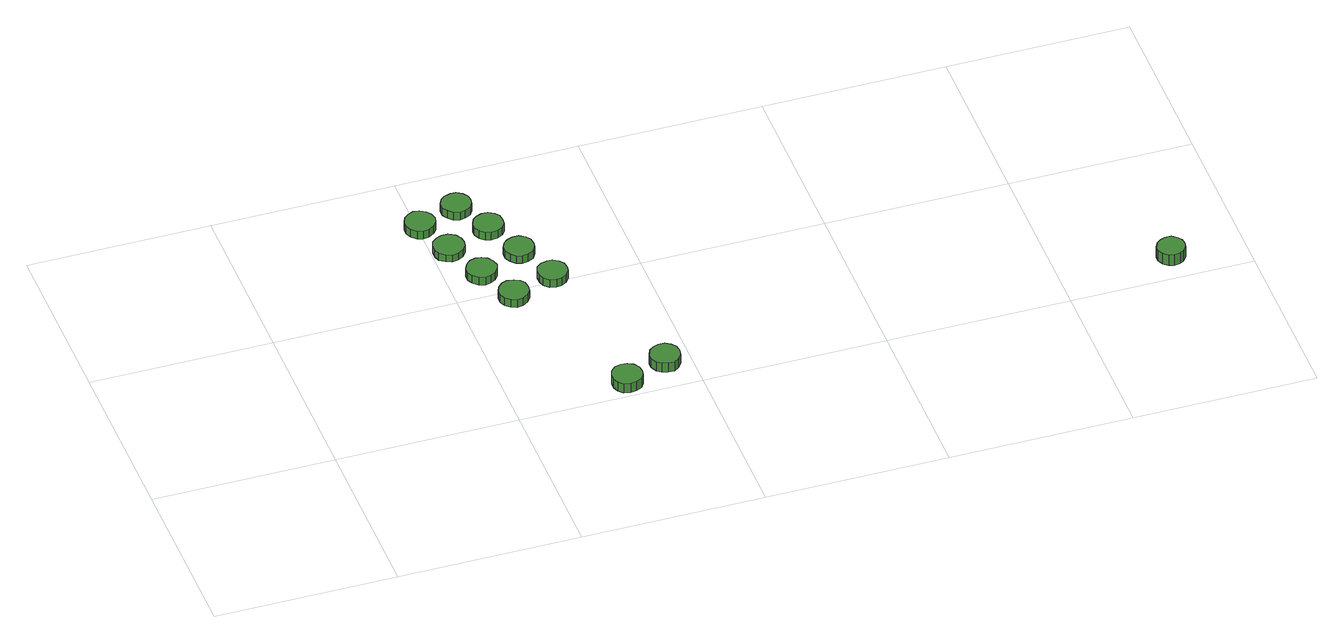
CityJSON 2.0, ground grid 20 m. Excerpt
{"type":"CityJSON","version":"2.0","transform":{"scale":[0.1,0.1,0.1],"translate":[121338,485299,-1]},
"CityObjects":{
"tree1":{"type":"SolitaryVegetationObject","attributes":{"function":"something"}},
"tree2":{"type":"SolitaryVegetationObject","attributes":{"function":"something"}},
"tree3":{"type":"SolitaryVegetationObject","attributes":{"function":"something"}},
"tree4":{"type":"SolitaryVegetationObject","attributes":{"function":"something"}},
"tree5":{"type":"SolitaryVegetationObject","attributes":{"function":"something"}},
"tree6":{"type":"SolitaryVegetationObject","attributes":{"function":"something"},"geometry":[{"type":"MultiSurface","lod":"1","boundaries":[[[0,1,2,3,4,5,6,7,8,9,10,11,12,13,14]],[[15,16,17,18,19,20,21,22,23,24,25,26,27,28,29]],[[0,29,28,1]],[[1,28,27,2]],[[2,27,26,3]],[[3,26,25,4]],[[4,25,24,5]],[[5,24,23,6]],[[6,23,22,7]],[[7,22,21,8]],[[8,21,20,9]],[[9,20,19,10]],[[10,19,18,11]],[[11,18,17,12]],[[12,17,16,13]],[[13,16,15,14]],[[14,15,29,0]]]}]},
"tree7":{"type":"SolitaryVegetationObject","attributes":{"function":"something"},"geometry":[{"type":"MultiSurface","lod":"1","boundaries":[[[30,31,32,33,34,35,36,37,38,39,40,41,42,43,44]],[[45,46,47,48,49,50,51,52,53,54,55,56,57,58,59]],[[30,59,58,31]],[[31,58,57,32]],[[32,57,56,33]],[[33,56,55,34]],[[34,55,54,35]],[[35,54,53,36]],[[36,53,52,37]],[[37,52,51,38]],[[38,51,50,39]],[[39,50,49,40]],[[40,49,48,41]],[[41,48,47,42]],[[42,47,46,43]],[[43,46,45,44]],[[44,45,59,30]]]}]},
"tree8":{"type":"SolitaryVegetationObject","attributes":{"function":"something"},"geometry":[{"type":"MultiSurface","lod":"1","boundaries":[[[60,61,62,63,64,65,66,67,68,69,70,71,72,73,74]],[[75,76,77,78,79,80,81,82,83,84,85,86,87,88,89]],[[60,89,88,61]],[[61,88,87,62]],[[62,87,86,63]],[[63,86,85,64]],[[64,85,84,65]],[[65,84,83,66]],[[66,83,82,67]],[[67,82,81,68]],[[68,81,80,69]],[[69,80,79,70]],[[70,79,78,71]],[[71,78,77,72]],[[72,77,76,73]],[[73,76,75,74]],[[74,75,89,60]]]}]},
"tree9":{"type":"SolitaryVegetationObject","attributes":{"function":"something"},"geometry":[{"type":"MultiSurface","lod":"1","boundaries":[[[90,91,92,93,94,95,96,97,98,99,100,101,102,103,104]],[[105,106,107,108,109,110,111,112,113,114,115,116,117,118,119]],[[90,119,118,91]],[[91,118,117,92]],[[92,117,116,93]],[[93,116,115,94]],[[94,115,114,95]],[[95,114,113,96]],[[96,113,112,97]],[[97,112,111,98]],[[98,111,110,99]],[[99,110,109,100]],[[100,109,108,101]],[[101,108,107,102]],[[102,107,106,103]],[[103,106,105,104]],[[104,105,119,90]]]}]},
"tree10":{"type":"SolitaryVegetationObject","attributes":{"function":"something"},"geometry":[{"type":"MultiSurface","lod":"1","boundaries":[[[120,121,122,123,124,125,126,127,128,129,130,131,132,133,134]],[[135,136,137,138,139,140,141,142,143,144,145,146,147,148,149]],[[120,149,148,121]],[[121,148,147,122]],[[122,147,146,123]],[[123,146,145,124]],[[124,145,144,125]],[[125,144,143,126]],[[126,143,142,127]],[[127,142,141,128]],[[128,141,140,129]],[[129,140,139,130]],[[130,139,138,131]],[[131,138,137,132]],[[132,137,136,133]],[[133,136,135,134]],[[134,135,149,120]]]}]},
"tree11":{"type":"SolitaryVegetationObject","attributes":{"function":"something"},"geometry":[{"type":"MultiSurface","lod":"1","boundaries":[[[150,151,152,153,154,155,156,157,158,159,160,161,162,163,164]],[[165,166,167,168,169,170,171,172,173,174,175,176,177,178,179]],[[150,179,178,151]],[[151,178,177,152]],[[152,177,176,153]],[[153,176,175,154]],[[154,175,174,155]],[[155,174,173,156]],[[156,173,172,157]],[[157,172,171,158]],[[158,171,170,159]],[[159,170,169,160]],[[160,169,168,161]],[[161,168,167,162]],[[162,167,166,163]],[[163,166,165,164]],[[164,165,179,150]]]}]},
"tree12":{"type":"SolitaryVegetationObject","attributes":{"function":"something"},"geometry":[{"type":"MultiSurface","lod":"1","boundaries":[[[180,181,182,183,184,185,186,187,188,189,190,191,192,193,194]],[[195,196,197,198,199,200,201,202,203,204,205,206,207,208,209]],[[180,209,208,181]],[[181,208,207,182]],[[182,207,206,183]],[[183,206,205,184]],[[184,205,204,185]],[[185,204,203,186]],[[186,203,202,187]],[[187,202,201,188]],[[188,201,200,189]],[[189,200,199,190]],[[190,199,198,191]],[[191,198,197,192]],[[192,197,196,193]],[[193,196,195,194]],[[194,195,209,180]]]}]},
"tree13":{"type":"SolitaryVegetationObject","attributes":{"function":"something"},"geometry":[{"type":"MultiSurface","lod":"1","boundaries":[[[210,211,212,213,214,215,216,217,218,219,220,221,222,223,224]],[[225,226,227,228,229,230,231,232,233,234,235,236,237,238,239]],[[210,239,238,211]],[[211,238,237,212]],[[212,237,236,213]],[[213,236,235,214]],[[214,235,234,215]],[[215,234,233,216]],[[216,233,232,217]],[[217,232,231,218]],[[218,231,230,219]],[[219,230,229,220]],[[220,229,228,221]],[[221,228,227,222]],[[222,227,226,223]],[[223,226,225,224]],[[224,225,239,210]]]}]},
"tree14":{"type":"SolitaryVegetationObject","attributes":{"function":"something"},"geometry":[{"type":"MultiSurface","lod":"1","boundaries":[[[240,241,242,243,244,245,246,247,248,249,250,251,252,253,254]],[[255,256,257,258,259,260,261,262,263,264,265,266,267,268,269]],[[240,269,268,241]],[[241,268,267,242]],[[242,267,266,243]],[[243,266,265,244]],[[244,265,264,245]],[[245,264,263,246]],[[246,263,262,247]],[[247,262,261,248]],[[248,261,260,249]],[[249,260,259,250]],[[250,259,258,251]],[[251,258,257,252]],[[252,257,256,253]],[[253,256,255,254]],[[254,255,269,240]]]}]},
"tree15":{"type":"SolitaryVegetationObject","attributes":{"function":"something"},"geometry":[{"type":"MultiSurface","lod":"1","boundaries":[[[270,271,272,273,274,275,276,277,278,279,280,281,282,283,284]],[[285,286,287,288,289,290,291,292,293,294,295,296,297,298,299]],[[270,299,298,271]],[[271,298,297,272]],[[272,297,296,273]],[[273,296,295,274]],[[274,295,294,275]],[[275,294,293,276]],[[276,293,292,277]],[[277,292,291,278]],[[278,291,290,279]],[[279,290,289,280]],[[280,289,288,281]],[[281,288,287,282]],[[282,287,286,283]],[[283,286,285,284]],[[284,285,299,270]]]}]},
"tree16":{"type":"SolitaryVegetationObject","attributes":{"function":"something"}},
"tree17":{"type":"SolitaryVegetationObject","attributes":{"function":"something"}},
"tree18":{"type":"SolitaryVegetationObject","attributes":{"function":"something"}},
"tree19":{"type":"SolitaryVegetationObject","attributes":{"function":"something"},"geometry":[{"type":"MultiSurface","lod":"1","boundaries":[[[300,301,302,303,304,305,306,307,308,309,310,311,312,313,314]],[[315,316,317,318,319,320,321,322,323,324,325,326,327,328,329]],[[300,329,328,301]],[[301,328,327,302]],[[302,327,326,303]],[[303,326,325,304]],[[304,325,324,305]],[[305,324,323,306]],[[306,323,322,307]],[[307,322,321,308]],[[308,321,320,309]],[[309,320,319,310]],[[310,319,318,311]],[[311,318,317,312]],[[312,317,316,313]],[[313,316,315,314]],[[314,315,329,300]]]}]},
"tree20":{"type":"SolitaryVegetationObject","attributes":{"function":"something"}}
},
"vertices":[
[219,325,14],[217,332,14],[213,337,14],[207,341,14],[200,342,14],[194,339,14],[189,335,14],[186,328,14],[186,321,14],[189,315,14],[194,310,14],[200,308,14],[207,309,14],[213,313,14],[217,318,14],[217,318,4],[213,313,4],[207,309,4],[200,308,4],[194,310,4],[189,315,4],[186,321,4],[186,328,4],[189,335,4],[194,339,4],[200,342,4],[207,341,4],[213,337,4],[217,332,4],[219,325,4],
[235,280,13],[234,287,13],[230,293,13],[223,297,13],[216,297,13],[210,295,13],[204,290,13],[202,284,13],[202,277,13],[204,270,13],[210,266,13],[216,263,13],[223,264,13],[230,268,13],[234,273,13],[234,273,4],[230,268,4],[223,264,4],[216,263,4],[210,266,4],[204,270,4],[202,277,4],[202,284,4],[204,290,4],[210,295,4],[216,297,4],[223,297,4],[230,293,4],[234,287,4],[235,280,4],
[255,233,14],[253,240,14],[249,246,14],[243,249,14],[237,250,14],[230,248,14],[225,243,14],[222,237,14],[222,230,14],[225,224,14],[230,219,14],[237,217,14],[243,218,14],[249,221,14],[253,227,14],[253,227,4],[249,221,4],[243,218,4],[237,217,4],[230,219,4],[225,224,4],[222,230,4],[222,237,4],[225,243,4],[230,248,4],[237,250,4],[243,249,4],[249,246,4],[253,240,4],[255,233,4],
[274,189,14],[273,196,14],[269,201,14],[263,204,14],[256,205,14],[250,203,14],[245,198,14],[242,192,14],[242,185,14],[245,179,14],[250,175,14],[256,172,14],[263,173,14],[269,177,14],[273,182,14],[273,182,4],[269,177,4],[263,173,4],[256,172,4],[250,175,4],[245,179,4],[242,185,4],[242,192,4],[245,198,4],[250,203,4],[256,205,4],[263,204,4],[269,201,4],[273,196,4],[274,189,4],
[341,21,15],[340,28,15],[336,34,15],[330,37,15],[323,38,15],[316,36,15],[311,31,15],[309,25,15],[309,18,15],[311,12,15],[316,7,15],[323,5,15],[330,6,15],[336,9,15],[340,15,15],[340,15,3],[336,9,3],[330,6,3],[323,5,3],[316,7,3],[311,12,3],[309,18,3],[309,25,3],[311,31,3],[316,36,3],[323,38,3],[330,37,3],[336,34,3],[340,28,3],[341,21,3],
[263,341,14],[262,348,14],[258,353,14],[252,357,14],[246,357,14],[239,355,14],[234,351,14],[231,345,14],[231,338,14],[234,332,14],[239,327,14],[246,325,14],[252,326,14],[258,329,14],[262,335,14],[262,335,4],[258,329,4],[252,326,4],[246,325,4],[239,327,4],[234,332,4],[231,338,4],[231,345,4],[234,351,4],[239,355,4],[246,357,4],[252,357,4],[258,353,4],[262,348,4],[263,341,4],
[284,300,14],[283,307,14],[279,312,14],[273,316,14],[266,316,14],[260,314,14],[255,310,14],[252,303,14],[252,297,14],[255,290,14],[260,286,14],[266,284,14],[273,285,14],[279,288,14],[283,293,14],[283,293,4],[279,288,4],[273,285,4],[266,284,4],[260,286,4],[255,290,4],[252,297,4],[252,303,4],[255,310,4],[260,314,4],[266,316,4],[273,316,4],[279,312,4],[283,307,4],[284,300,4],
[302,254,14],[301,261,14],[297,266,14],[291,270,14],[284,270,14],[278,268,14],[273,264,14],[270,258,14],[270,251,14],[273,245,14],[278,240,14],[284,238,14],[291,239,14],[297,242,14],[301,248,14],[301,248,4],[297,242,4],[291,239,4],[284,238,4],[278,240,4],[273,245,4],[270,251,4],[270,258,4],[273,264,4],[278,268,4],[284,270,4],[291,270,4],[297,266,4],[301,261,4],[302,254,4],
[322,206,14],[321,213,14],[317,218,14],[311,222,14],[305,222,14],[298,220,14],[293,216,14],[291,210,14],[291,203,14],[293,197,14],[298,192,14],[305,190,14],[311,191,14],[317,194,14],[321,200,14],[321,200,4],[317,194,4],[311,191,4],[305,190,4],[298,192,4],[293,197,4],[291,203,4],[291,210,4],[293,216,4],[298,220,4],[305,222,4],[311,222,4],[317,218,4],[321,213,4],[322,206,4],
[388,40,15],[387,47,15],[383,52,15],[377,56,15],[370,56,15],[364,54,15],[359,50,15],[356,43,15],[356,37,15],[359,30,15],[364,26,15],[370,24,15],[377,24,15],[383,28,15],[387,33,15],[387,33,3],[383,28,3],[377,24,3],[370,24,3],[364,26,3],[359,30,3],[356,37,3],[356,43,3],[359,50,3],[364,54,3],[370,56,3],[377,56,3],[383,52,3],[387,47,3],[388,40,3],
[936,35,17],[935,41,17],[931,46,17],[926,50,17],[919,50,17],[914,48,17],[909,44,17],[906,38,17],[906,32,17],[909,26,17],[914,22,17],[919,20,17],[926,21,17],[931,24,17],[935,29,17],[935,29,3],[931,24,3],[926,21,3],[919,20,3],[914,22,3],[909,26,3],[906,32,3],[906,38,3],[909,44,3],[914,48,3],[919,50,3],[926,50,3],[931,46,3],[935,41,3],[936,35,3]
]}
